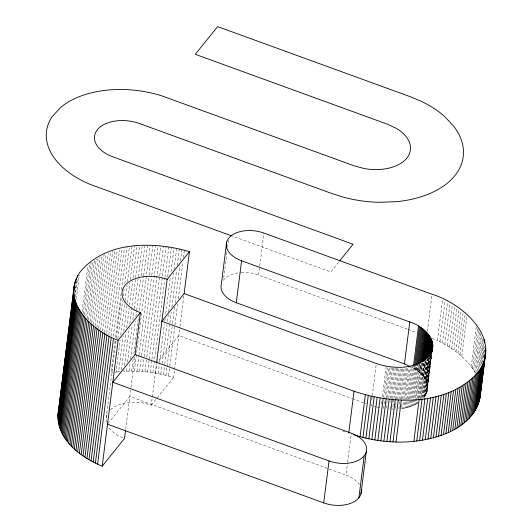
<?xml version="1.0" encoding="UTF-8"?>
<svg xmlns="http://www.w3.org/2000/svg" width="532" height="532" viewBox="0 0 532 532"><rect width="100%" height="100%" fill="white"/><g stroke="black" fill="none" stroke-linecap="round" stroke-linejoin="round"><path stroke-width="0.4" stroke-dasharray="2.66 2" d="M75.132 288.43L75.338 286.788M75.098 292.667L76.655 280.331M75.138 296.923L77.32 279.646M76.295 298.918L79.308 275.057M82.108 311.685L87.926 265.621M83.211 313.754L89.449 264.397M84.488 315.037L91.138 262.389M85.832 316.354L92.794 261.239M87.135 318.535L94.51 260.128M88.605 319.925L96.292 259.051M90.134 321.361L98.141 258.02M91.73 322.831L100.043 257.023M93.373 324.347L102.004 256.072M95.082 325.91L104.119 254.343M96.837 327.513L106.087 254.296M98.753 328.337L108.209 253.478M100.608 330.026L110.483 251.875M102.623 330.944L112.704 251.144M104.571 332.726L114.965 250.466M106.779 332.912L117.273 249.827M108.814 334.794L119.514 250.06M110.989 335.898L122.008 248.703M113.309 336.231L124.322 249.036M115.138 340.726L111.088 372.806L112.95 372.513M115.557 337.434L121.063 293.837M121.582 289.727L126.988 246.948M106.187 417.873L116.162 338.904M116.269 338.079L121.462 296.949M117.831 338.691L122.613 300.853M123.238 295.912L124.069 289.335M124.794 283.576L129.476 246.555M114.832 372.247L116.089 372.081L120.139 339.995M120.764 335.06L125.027 301.331M125.133 300.514L127.101 284.879M127.52 281.588L131.989 246.216M116.089 372.081L118.629 371.788L123.205 335.592M123.723 331.483L126.942 305.98M127.361 302.688L129.855 282.944M130.274 279.652L134.53 245.93M121.402 369.906L126.084 332.886M126.702 327.951L129.196 308.208M129.615 304.916L132.628 281.062M133.047 277.771L136.99 246.516M123.989 369.72L123.783 371.363C140.561 370.358 157.512 372.46 173.545 377.501L174.476 370.099M124.515 365.604L129.289 327.765M129.815 323.656L135.527 278.409M135.633 277.584L139.683 245.505M126.39 371.23L126.909 367.113M127.534 362.179L132.209 325.165M132.834 320.224L134.184 309.531M134.29 308.713L138.24 277.451M138.34 276.627L142.29 245.365M129.01 371.143L130.054 362.917M130.573 358.807L135.354 320.962M135.873 316.853L136.598 311.094M136.704 310.269L140.654 279.014M141.066 275.722L144.91 245.285M131.65 371.117L133.206 358.774M133.831 353.84L138.506 316.819M139.337 310.242L143.6 276.514M143.7 275.689L147.55 245.252M125.645 429.41L130.845 388.28M130.945 387.456L135.002 355.376M134.297 371.13L150.197 245.272M136.95 371.203L138.925 355.576M139.032 354.751L149.007 275.782M149.106 274.958L152.85 245.345M139.61 371.329L141.479 356.52M141.585 355.695L151.667 275.902M151.773 275.084L155.51 245.465M142.277 371.502L144.039 357.517M144.145 356.693L158.177 245.638M144.937 371.728L146.706 357.743M146.812 356.919L160.837 245.864M147.603 372.008L149.16 359.665M149.266 358.841L159.66 276.58M159.76 275.756L163.504 246.143M150.263 372.334L151.82 359.991M151.926 359.173L166.164 246.469M152.91 372.713L164.86 278.11M164.967 277.285L168.81 246.848M110.503 409.766A31.94 19.398 7.2 0 1 151.254 405.211L152.185 397.81M152.292 396.985L156.448 364.081M155.55 373.138L156.694 364.094M167.713 276.893L171.45 247.28M158.184 373.617L159.534 362.924M159.633 362.099L164.415 324.261M164.834 320.969L165.146 318.502M165.765 313.567L170.446 276.547M171.065 271.613L174.077 247.759M160.79 374.142L162.041 364.274M162.147 363.449L167.028 324.786M167.447 321.501L168.278 314.917M168.691 311.626L173.578 272.963M173.991 269.671L176.691 248.284M163.391 374.721L164.634 364.852M164.74 364.028L169.834 323.722M169.934 322.897L171.284 312.204M171.909 307.27L176.584 270.249M177.209 265.315L179.291 248.863M165.964 375.346L172.408 324.347M172.514 323.523L174.589 307.07M175.108 302.954L179.889 265.116M180.408 260.999L181.864 249.488M168.518 376.018L169.661 366.967M169.761 366.149L174.855 325.837M174.962 325.019L177.661 303.626M178.287 298.691L182.961 261.671M183.48 257.561L184.418 250.16M174.582 369.274L179.883 327.32M179.989 326.502L184.145 293.598M226.958 252.161L223.427 280.131A26.613 16.166 7.2 0 1 240.537 272.643M227.583 247.227L228.62 239.001M407.293 329.128L258.592 275.017L259.629 266.791M259.736 265.973L263.892 233.063M359.386 484.825A26.613 16.166 7.2 0 0 346.019 475.176L347.576 462.84M347.682 462.015L351.32 433.221M371.243 403.835L371.03 405.477L373.318 406.096M371.762 399.718L372.174 396.426M372.28 395.608L376.33 363.522M381.451 404.047L381.763 401.58M382.382 396.646L386.232 366.209M383.565 397.697L387.303 368.078M383.506 408.589L388.806 366.634M386.146 398.069L390.096 366.814M387.136 400.689L386.092 408.915L387.396 409.035M387.549 397.397L391.293 367.785M388.746 398.342L392.696 367.08M390.049 398.441L393.993 367.18M389.996 409.208L390.308 406.734M390.827 402.624L391.239 399.333M391.346 398.508L395.19 368.071M392.643 398.554L396.593 367.293M393.833 399.399L392.583 409.268L393.873 409.261M393.933 398.574L397.776 368.137M395.116 399.386L399.173 367.306M395.569 405.936L395.15 409.228L396.426 409.168M395.668 405.111L395.981 402.644M396.4 399.352L400.35 368.097M397.67 399.293L401.727 367.213M398.933 399.206L402.777 368.769M398.94 408.968L404.24 367.014M401.427 398.953L405.484 366.874M401.62 407.02L402.139 402.904M402.658 398.794L406.707 366.708M401.407 408.662L402.624 408.47L403.768 399.426M403.868 398.601L407.924 366.521M402.624 408.47L403.821 408.257L409.121 366.302M403.821 408.257L404.998 408.017L410.298 366.063M404.998 408.017L406.162 407.751L407.199 399.525M407.306 398.701L411.462 365.797M406.162 407.751L407.306 407.459L412.606 365.504M428.985 356.679L423.785 397.81C432.716 387.449 423.652 373.072 413.224 368.018L413.431 366.375M407.306 407.459L408.423 407.146L409.361 399.738M409.467 398.92L413.723 365.191M414.209 368.616L414.521 366.149M408.423 407.146L409.527 406.807L410.458 399.399M410.564 398.581L414.827 364.852M415.166 369.235L415.578 365.943M409.527 406.807L410.598 406.441L411.535 399.04M411.642 398.215L415.898 364.487M416.091 369.866L416.609 365.75M410.598 406.441L411.648 406.056L416.948 364.101M416.988 370.518L417.713 364.759M411.648 406.056L412.672 405.65L413.51 399.067M413.61 398.242L417.972 363.695M417.853 371.176L418.578 365.418M412.672 405.65L413.677 405.218L418.977 363.263M418.684 371.855L419.615 364.453M413.677 405.218L414.647 404.766L415.372 399.007M415.479 398.182L419.948 362.811M419.482 372.553L420.626 363.502M414.647 404.766L415.585 404.287L420.885 362.332M420.247 373.258L421.49 363.383M415.585 404.287L416.503 403.795L417.121 398.854M417.228 398.036L421.803 361.84M420.978 373.976L422.428 362.458M416.503 403.795L417.381 403.276L417.587 401.633M418.006 398.342L422.574 362.146M418.751 398.628L423.532 360.789M427.382 331.27L431.957 295.074M422.328 375.439L423.991 362.279M419.568 398.069L424.037 362.698M422.953 376.191L424.822 361.388M420.247 398.322L425.028 360.477M423.532 376.949L425.507 361.321M425.673 360.709L420.579 401.022L421.297 400.41M421.61 397.943L426.385 360.098M424.583 378.491L426.87 360.397M422.288 397.318L427.063 359.472M425.055 379.276L427.648 358.708M422.82 397.497L427.708 358.834M423.326 397.657L428.413 357.351M425.866 380.852L428.672 358.641M426.212 381.65L429.224 357.79M424.317 397.125L429.51 355.988M424.802 396.42L429.69 357.757M425.254 395.708L430.554 353.753M425.66 394.983L430.853 353.853M427.183 384.855L430.82 356.068M426.026 394.245L431.12 353.94M427.316 385.66L431.159 355.223M426.358 393.5L431.239 354.837M426.644 392.749L431.419 354.904M426.883 391.984L431.558 354.964M427.09 391.213L431.658 355.017M475.455 373.264C467.109 358.309 452.652 347.768 437.397 340.613L442.491 300.307M439.937 341.837L445.231 299.882M442.411 343.107L447.711 301.152M444.832 344.423L450.132 302.469M447.193 345.78L452.493 303.825M449.487 347.177L454.787 305.222M451.715 348.613L457.015 306.658M453.876 350.089L459.176 308.141M455.964 351.605L461.264 309.651M457.986 353.155L463.286 311.2M459.927 354.738L465.227 312.783M461.789 356.354L467.089 314.399M471.246 366.621L476.546 324.666M472.516 368.41L477.816 326.462M473.699 370.219L479 328.264M474.79 372.041L480.09 330.086M475.887 373.058L480.981 332.746M477.204 371.615L481.673 336.244M478.534 369.361L482.484 338.099M479.764 367.113L482.983 341.611M480.895 364.866L483.601 343.479M481.826 363.456L484.113 345.354M482.664 362.039L484.639 346.405M483.814 357.331L484.333 353.221M484.439 352.397L484.752 349.93M108.036 423.572L129.808 396.506L346.019 475.176M156.554 363.256L178.845 335.546L351.579 398.402M151.254 405.211L173.545 377.501M338.565 262.283L330.791 271.952L232.511 236.188M417.381 403.276L418.232 402.737M118.629 371.788L119.913 371.668M374.076 406.302L376.363 406.927M377.122 407.133L380.932 408.164M408.071 329.408L416.636 332.527M352.357 398.681L366.362 403.781M342.515 430.92L344.849 431.771M432.077 338.412L437.397 340.613M411.037 366.994L413.224 368.018M241.289 272.584A26.613 16.166 7.2 0 1 258.592 275.017M122.646 437.736A31.94 19.398 7.2 0 1 108.408 426.797M106.48 422.348A31.94 19.398 7.2 0 1 107.876 413.025"/><path stroke-width="0.8" d="M125.439 431.06L124.508 438.461L102.217 466.172C80.066 457.267 54.217 437.577 58.54 410.697M102.217 466.172L118.117 340.307C92.495 331.064 60.402 301.558 79.62 272.59C105.276 240.65 153.416 241.129 189.445 251.643L184.145 293.598L161.854 321.301L354.039 391.233C393.667 404.619 446.481 406.189 477.131 373.338C503.884 339.935 463.139 303.579 432.057 294.256L263.892 233.063A26.613 16.166 7.2 0 0 228.727 238.176A26.613 16.166 7.2 0 0 241.601 260.773L236.301 302.728L404.466 363.915L409.574 366.309M241.601 260.773L409.766 321.96C422.92 325.571 440.609 341.684 429.085 355.855C415.884 369.94 393.308 369.215 376.33 363.522L184.145 293.598M480.436 392.549C480.163 412.327 462.993 426.824 445.909 433.58C416.556 445.218 383.04 444.287 353.268 434.617M58.061 413.916L74.161 286.435M57.948 415.539L74.44 284.833M57.922 417.168L73.822 291.31M73.862 290.645L74.174 288.178M74.387 286.535L74.799 283.243M74.932 284.135L75.245 281.667M57.975 418.81L73.875 292.946M75.564 281.747L75.77 280.105M58.114 420.453L74.014 294.588M76.169 280.204L76.382 278.562M58.34 422.102L74.241 296.238M58.646 423.745L74.546 297.887M77.632 277.179L77.838 275.536M59.032 425.394L74.932 299.536M59.504 427.043L75.404 301.178M60.056 428.686L75.956 302.821M60.688 430.322L76.588 304.464M61.406 431.957L77.306 306.093M62.197 433.58L78.098 307.715M63.075 435.189L78.975 309.331M64.026 436.792L79.926 310.934M65.057 438.381L80.957 312.523M66.168 439.957L82.068 314.099M67.351 441.513L83.251 315.656M68.608 443.056L84.508 317.198M69.938 444.579L85.838 318.715M71.341 446.082L87.241 320.217M72.811 447.558L88.711 321.7M74.354 449.015L90.254 323.157M75.963 450.444L91.863 324.587M77.639 451.848L93.539 325.99M79.374 453.224L95.275 327.366M81.177 454.574L97.077 328.71M83.039 455.891L98.939 330.026M84.96 457.174L100.861 331.316M86.942 458.424L102.842 332.567M88.977 459.648L104.877 333.783M91.058 460.825L106.959 334.967M93.2 461.976L109.1 336.111M95.388 463.079L111.281 337.222M97.615 464.15L113.516 338.292M358.894 497.772L364.194 455.818A26.613 16.166 7.2 0 1 329.029 460.931L112.817 382.262L135.108 354.551L140.408 312.597A31.94 19.398 7.2 0 1 124.954 285.485A31.94 19.398 7.2 0 1 167.154 279.347L189.445 251.643M156.654 362.432L167.154 279.347M226.659 242.06L221.359 284.015A26.613 16.166 7.2 0 0 236.301 302.728M107.517 424.217L323.729 502.886L329.029 460.931M348.739 433.188L354.039 391.233M360.051 436.765L365.351 394.811M362.957 437.523L368.257 395.569M365.896 438.222L371.196 396.267M360.962 493.889L366.262 451.934M368.856 438.867L374.156 396.912M371.835 439.452L377.135 397.497M374.827 439.977L380.127 398.022M377.84 440.449L383.14 398.495M380.859 440.855L386.159 398.9M383.891 441.201L389.191 399.246M386.924 441.493L392.224 399.539M389.956 441.72L395.256 399.765M392.982 441.879L398.282 399.931M404.466 363.915L409.766 321.96M396.007 441.986L401.308 400.031M413.537 365.551L418.524 326.063M414.627 365.324L419.509 326.661M415.685 365.118L420.466 327.28M416.716 364.932L421.391 327.912M417.82 363.935L422.288 328.563M418.784 363.775L423.153 329.228M419.828 362.811L423.984 329.907M420.726 362.678L424.782 330.598M421.703 361.74L425.547 331.303M422.534 361.634L426.278 332.021M423.332 361.541L426.97 332.746M413.863 441.327L419.163 399.372M424.197 360.636L427.628 333.491M424.922 360.563L428.253 334.236M425.72 359.679L428.832 334.994M426.471 358.801L429.377 335.765M427.183 357.93L429.883 336.537M416.756 441.001L422.056 399.047M427.755 357.883L430.355 337.321M428.386 357.025L430.78 338.106M428.878 356.999L431.166 338.897M429.43 356.147L431.512 339.695M429.949 355.303L431.818 340.493M430.415 354.458L432.077 341.298M419.622 440.616L424.922 398.661M430.74 354.438L432.303 342.103M431.026 354.418L432.483 342.901M431.12 353.94L431.326 352.297M431.472 352.756L432.616 343.705M431.445 353.195L431.658 351.546M431.632 353.261L432.709 344.51M431.977 351.672L432.762 345.315M432.13 351.772L432.775 346.113M422.455 440.17L427.755 398.222M425.248 439.671L430.548 397.717M428.001 439.106L433.301 397.151M430.714 438.488L436.014 396.533M433.374 437.809L438.674 395.855M435.994 437.071L441.294 395.123M438.554 436.28L443.854 394.332M441.061 435.435L446.361 393.481M443.515 434.538L448.815 392.583M445.909 433.58L451.209 391.625M448.237 432.576L453.537 390.621M450.504 431.519L455.804 389.564M452.705 430.408L458.005 388.46M454.833 429.251L460.133 387.303M456.888 428.047L462.188 386.092M458.87 426.797L464.17 384.842M460.779 425.5L466.079 383.545M462.607 424.164L467.907 382.209M464.356 422.78L469.656 380.826M466.025 421.357L471.325 379.402M467.608 419.894L472.908 377.939M469.104 418.398L474.404 376.443M470.514 416.862L475.814 374.907M471.831 415.293L477.131 373.338M473.068 413.69L478.368 371.735M474.205 412.054L479.505 370.099M483.907 341.012L484.12 339.369M475.249 410.391L480.549 368.437M484.426 342.887L484.632 341.245M476.207 408.702L481.507 366.748M477.064 406.987L482.364 365.032M477.829 405.244L483.129 363.289M478.494 403.482L483.794 361.527M484.885 355.316L485.091 353.674M485.403 351.206L485.716 348.733M479.066 401.7L484.366 359.745M479.538 399.898L485.736 350.601M479.911 398.082L485.663 352.45M480.183 396.247L485.483 354.299M118.117 340.307L140.408 312.597M339.602 260.993L353.082 244.241L112.844 156.827A31.94 19.398 7.2 0 1 97.389 129.715A31.94 19.398 7.2 0 1 139.59 123.577L331.782 193.508L343.093 197.086A93.153 56.578 7.2 0 0 379.05 202.306L396.905 201.648A93.153 56.578 7.2 0 0 454.288 126.942L444.832 116.674A93.153 56.578 7.2 0 0 420.44 100.94L409.8 96.531L217.608 26.6L195.317 54.311L387.509 124.235L396.267 128.338A39.92 24.246 7.2 0 1 406.827 158.13A39.92 24.246 7.2 0 1 363.968 168.484L354.073 165.798L161.881 95.873A85.346 51.837 7.2 0 0 60.681 107.384L52.056 116.821A85.346 51.837 7.2 0 0 90.553 184.538L231.733 235.909M135.108 354.551L351.32 433.221A26.613 16.166 7.2 0 1 364.194 455.818M361.248 489.673A26.613 16.166 7.2 0 1 323.729 502.886"/></g></svg>
